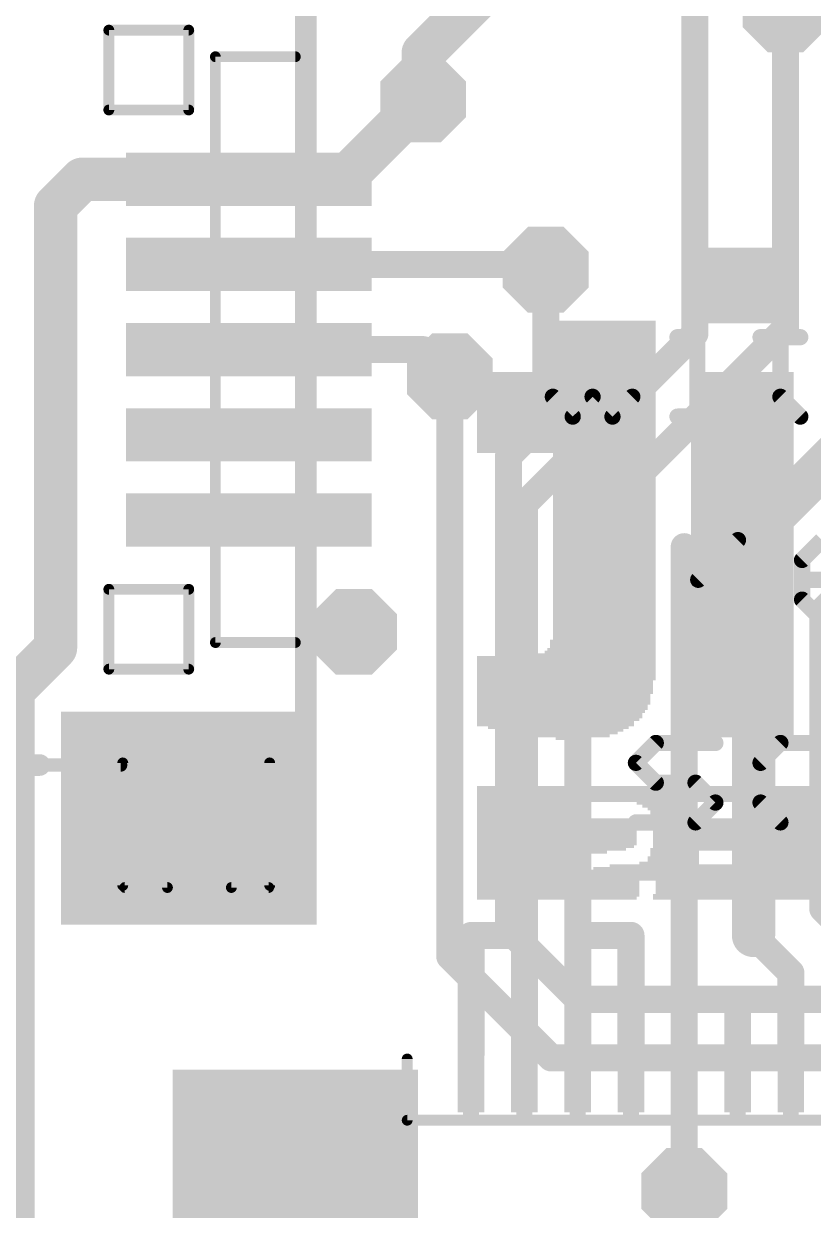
# Model space of a CAD drawing. Extents: x -14.2 to 48.4, y -5.3 to 35.
# Drawn here: x 6.73 to 14.14, y 3.42 to 14.56 of the extents above; entities that cross this region are included whole.
import ezdxf

# ---------------------------------------------------------------- set-up
doc = ezdxf.new("R2010")
doc.units = 0
for name, color, linetype in [('1', 12, 'CONTINUOUS'), ('16', 132, 'CONTINUOUS'), ('18', 110, 'CONTINUOUS'), ('21', 40, 'CONTINUOUS'), ('22', 6, 'CONTINUOUS'), ('51', 253, 'CONTINUOUS')]:
    doc.layers.add(name, color=color, linetype=linetype)

# ---------------------------------------------------------------- blocks, each defined once
blk = doc.blocks.new('RECT')
blk.add_solid([(-0.5, -0.5), (0.5, -0.5), (-0.5, 0.5), (0.5, 0.5)])
blk = doc.blocks.new('OCTAGONV')
at = {"const_width": 0.5}
blk.add_lwpolyline([(-0.25, -0.1036), (-0.25, 0.1036), (-0.1036, 0.25), (0.1036, 0.25), (0.25, 0.1036), (0.25, -0.1036), (0.1036, -0.25), (-0.1036, -0.25), (-0.25, -0.1036), (-0.25, 0.1036)], dxfattribs=at)

msp = doc.modelspace()

# ---------------------------------------------------------------- linework, layer by layer
at = {"layer": '1'}
for points, const_width in [([(11.38, 15.184), (10.48, 14.284)], 0.4064), ([(13.03, 11.65), (13.03, 15.3)], 0.254), ([(13.88, 11.7), (13.88, 14.696)], 0.254), ([(10.48, 14.284), (10.48, 13.85)], 0.4064), ([(9.73, 13.1), (10.48, 13.85)], 0.4064), ([(7.03, 12.85), (7.28, 13.1)], 0.4064), ([(7.28, 13.1), (8.844, 13.1)], 0.4064), ([(8.844, 13.1), (9.73, 13.1)], 0.4064), ([(7.03, 8.7), (7.03, 12.85)], 0.4064), ([(8.844, 12.3), (11.634, 12.3)], 0.254), ([(11.634, 12.3), (11.63, 12.296)], 0.254), ([(11.63, 12.296), (11.63, 12.25)], 0.254), ([(13.58, 9.75), (15.78, 11.95)], 0.4064), ([(11.93, 9.75), (13.88, 11.7)], 0.254), ([(11.43, 10.05), (13.03, 11.65)], 0.254), ([(8.844, 11.5), (10.48, 11.5)], 0.254), ([(10.48, 11.5), (10.73, 11.25)], 0.254), ([(14.23, 9.05), (15.58, 10.4)], 0.254), ([(11.43, 6), (11.43, 10.05)], 0.254), ([(13.58, 6), (13.58, 9.75)], 0.4064), ([(11.93, 6), (11.93, 9.75)], 0.254), ([(12.93, 4.89), (12.93, 9.65)], 0.254), ([(14.23, 6.25), (14.23, 9.05)], 0.254), ([(6.63, 8.3), (7.03, 8.7)], 0.4064), ([(6.63, 8.3), (6.63, 1.985)], 0.4064), ([(14.93, 5.55), (14.23, 6.25)], 0.254), ([(10.93, 4.89), (10.93, 6)], 0.254), ([(10.93, 6), (11.43, 6)], 0.254), ([(11.43, 6), (11.43, 4.89)], 0.254), ([(11.93, 4.89), (11.93, 6)], 0.254), ([(11.93, 6), (12.43, 6)], 0.254), ([(12.43, 6), (12.43, 4.89)], 0.254), ([(13.93, 5.65), (13.58, 6)], 0.254), ([(13.93, 4.89), (13.93, 5.65)], 0.254), ([(12.93, 4), (12.93, 4.89)], 0.254), ([(12.93, 4.89), (12.93, 3.6)], 0.254)]:
    msp.add_lwpolyline(points, dxfattribs=dict(at, const_width=const_width))
for points, const_width in [([(10.5816, 14.284, 1), (10.3784, 14.284)], 0.2032), ([(10.4082, 14.3558, 1), (10.5518, 14.2122)], 0.2032), ([(10.5518, 13.7782, 1), (10.4082, 13.9218)], 0.2032), ([(10.3784, 13.85, 1), (10.5816, 13.85)], 0.2032), ([(7.28, 13.2016, 1), (7.28, 12.9984)], 0.2032), ([(7.3518, 13.0282, 1), (7.2082, 13.1718)], 0.2032), ([(8.844, 13.2016, 1), (8.844, 12.9984)], 0.2032), ([(8.844, 12.9984, 1), (8.844, 13.2016)], 0.2032), ([(9.6582, 13.1718, 1), (9.8018, 13.0282)], 0.2032), ([(9.73, 12.9984, 1), (9.73, 13.2016)], 0.2032), ([(7.1316, 12.85, 1), (6.9284, 12.85)], 0.2032), ([(6.9582, 12.9218, 1), (7.1018, 12.7782)], 0.2032), ([(8.844, 12.3635, 1), (8.844, 12.2365)], 0.127), ([(11.6935, 12.296, 1), (11.5665, 12.296)], 0.127), ([(11.5851, 12.3409, 1), (11.6749, 12.2511)], 0.127), ([(11.6789, 12.2551, 1), (11.5891, 12.3449)], 0.127), ([(11.634, 12.2365, 1), (11.634, 12.3635)], 0.127), ([(11.5665, 12.25, 1), (11.6935, 12.25)], 0.127), ([(13.9249, 11.6551, 1), (13.8351, 11.7449)], 0.127), ([(12.9665, 11.65, 1), (13.0935, 11.65)], 0.127), ([(13.0749, 11.6051, 1), (12.9851, 11.6949)], 0.127), ([(13.8165, 11.7, 1), (13.9435, 11.7)], 0.127), ([(8.844, 11.5635, 1), (8.844, 11.4365)], 0.127), ([(10.5249, 11.5449, 1), (10.4351, 11.4551)], 0.127), ([(10.48, 11.4365, 1), (10.48, 11.5635)], 0.127), ([(10.6851, 11.2051, 1), (10.7749, 11.2949)], 0.127), ([(11.4935, 10.05, 1), (11.3665, 10.05)], 0.127), ([(11.3851, 10.0949, 1), (11.4749, 10.0051)], 0.127), ([(13.6816, 9.75, 1), (13.4784, 9.75)], 0.2032), ([(13.5082, 9.8218, 1), (13.6518, 9.6782)], 0.2032), ([(11.9935, 9.75, 1), (11.8665, 9.75)], 0.127), ([(11.8851, 9.7949, 1), (11.9749, 9.7051)], 0.127), ([(12.9935, 9.65, 1), (12.8665, 9.65)], 0.127), ([(14.2935, 9.05, 1), (14.1665, 9.05)], 0.127), ([(14.1851, 9.0949, 1), (14.2749, 9.0051)], 0.127), ([(6.9284, 8.7, 1), (7.1316, 8.7)], 0.2032), ([(7.1018, 8.6282, 1), (6.9582, 8.7718)], 0.2032), ([(6.7316, 8.3, 1), (6.5284, 8.3)], 0.2032), ([(6.5582, 8.3718, 1), (6.7018, 8.2282)], 0.2032), ([(14.2749, 6.2949, 1), (14.1851, 6.2051)], 0.127), ([(14.1665, 6.25, 1), (14.2935, 6.25)], 0.127), ([(10.9935, 6, 1), (10.8665, 6)], 0.127), ([(10.93, 6.0635, 1), (10.93, 5.9365)], 0.127), ([(11.4935, 6, 1), (11.3665, 6)], 0.127), ([(11.3665, 6, 1), (11.4935, 6)], 0.127), ([(11.43, 5.9365, 1), (11.43, 6.0635)], 0.127), ([(11.9935, 6, 1), (11.8665, 6)], 0.127), ([(11.93, 6.0635, 1), (11.93, 5.9365)], 0.127), ([(11.8665, 6, 1), (11.9935, 6)], 0.127), ([(12.4935, 6, 1), (12.3665, 6)], 0.127), ([(12.43, 5.9365, 1), (12.43, 6.0635)], 0.127), ([(13.4784, 6, 1), (13.6816, 6)], 0.2032), ([(13.6249, 6.0449, 1), (13.5351, 5.9551)], 0.127), ([(13.9935, 5.65, 1), (13.8665, 5.65)], 0.127), ([(13.8851, 5.6051, 1), (13.9749, 5.6949)], 0.127), ([(12.9935, 4.89, 1), (12.8665, 4.89)], 0.127), ([(12.9935, 4.89, 1), (12.8665, 4.89)], 0.127), ([(10.8665, 4.89, 1), (10.9935, 4.89)], 0.127), ([(11.3665, 4.89, 1), (11.4935, 4.89)], 0.127), ([(11.8665, 4.89, 1), (11.9935, 4.89)], 0.127), ([(12.3665, 4.89, 1), (12.4935, 4.89)], 0.127), ([(12.8665, 4.89, 1), (12.9935, 4.89)], 0.127), ([(13.8665, 4.89, 1), (13.9935, 4.89)], 0.127), ([(12.8665, 4, 1), (12.9935, 4)], 0.127), ([(12.8665, 3.6, 1), (12.9935, 3.6)], 0.127)]:
    msp.add_lwpolyline(points, format="xyb", dxfattribs=dict(at, const_width=const_width))
at = {"layer": '16', "const_width": 0.254}
for points in [[(11.63, 10.85), (11.63, 12.25)], [(10.73, 5.8013), (10.73, 11.25)], [(11.28, 10.5), (11.63, 10.85)], [(11.28, 6.0519), (11.28, 10.5)], [(11.9319, 5.4), (11.28, 6.0519)], [(11.6813, 4.85), (10.73, 5.8013)], [(27.03, 5.4), (11.9319, 5.4)], [(27.28, 4.85), (11.6813, 4.85)]]:
    msp.add_lwpolyline(points, dxfattribs=at)
at = {"layer": '16', "const_width": 0.127}
for points in [[(11.6935, 12.25, 1), (11.5665, 12.25)], [(10.7935, 11.25, 1), (10.6665, 11.25)], [(11.6749, 10.8051, 1), (11.5851, 10.8949)], [(11.5665, 10.85, 1), (11.6935, 10.85)], [(11.3435, 10.5, 1), (11.2165, 10.5)], [(11.2351, 10.5449, 1), (11.3249, 10.4551)], [(11.3249, 6.0968, 1), (11.2351, 6.007)], [(11.2165, 6.0519, 1), (11.3435, 6.0519)], [(10.7749, 5.8462, 1), (10.6851, 5.7564)], [(10.6665, 5.8013, 1), (10.7935, 5.8013)], [(11.9319, 5.4635, 1), (11.9319, 5.3365)], [(11.887, 5.3551, 1), (11.9768, 5.4449)], [(11.6813, 4.9135, 1), (11.6813, 4.7865)], [(11.6364, 4.8051, 1), (11.7262, 4.8949)]]:
    msp.add_lwpolyline(points, format="xyb", dxfattribs=at)
at = {"layer": '21'}
for points, const_width in [([(9.38, 14.7), (9.38, 13.6)], 0.2032), ([(13.0526, 12.1762), (13.0526, 11.9898)], 0.1524), ([(13.8322, 11.8033), (13.8322, 11.0576)], 0.1524), ([(11.6968, 11.6169), (11.6968, 11.0576)], 0.1524), ([(12.4425, 11.0576), (12.4425, 11.6169)], 0.1524), ([(12.8662, 11.6169), (13.0526, 11.6169)], 0.1524), ([(13.0526, 11.6169), (13.0526, 10.8712)], 0.1524), ([(13.6457, 11.6169), (14.0186, 11.6169)], 0.1524), ([(11.6968, 11.0576), (11.8832, 10.8712)], 0.1524), ([(11.8832, 10.8712), (12.0696, 11.0576)], 0.1524), ([(12.0696, 11.0576), (12.256, 10.8712)], 0.1524), ([(12.256, 10.8712), (12.4425, 11.0576)], 0.1524), ([(13.8322, 11.0576), (14.0186, 10.8712)], 0.1524), ([(12.8662, 10.8712), (13.239, 10.8712)], 0.1524), ([(13.0611, 8.9662), (13.0611, 9.7119)], 0.1524), ([(13.0611, 9.3391), (13.4339, 9.7119)], 0.1524), ([(13.4339, 9.7119), (13.6203, 9.7119)], 0.1524), ([(14.0356, 9.5255), (14.222, 9.7119)], 0.1524), ([(14.0356, 9.1526), (14.0356, 9.5255)], 0.1524), ([(9.38, 9.4), (9.38, 8.3)], 0.2032), ([(14.7813, 9.3391), (14.0356, 9.3391)], 0.1524), ([(14.222, 8.9662), (14.0356, 9.1526)], 0.1524), ([(12.4764, 7.6205), (12.6628, 7.8069)], 0.1524), ([(12.6628, 7.8069), (13.2221, 7.8069)], 0.1524), ([(13.8322, 7.8069), (13.6458, 7.6205)], 0.1524), ([(14.3915, 7.8069), (13.8322, 7.8069)], 0.1524), ([(6.88, 7.6), (4.18, 7.6)], 0.2032), ([(12.6628, 7.4341), (12.4764, 7.6205)], 0.1524), ([(13.6458, 7.6205), (13.6458, 7.2476)], 0.1524), ([(13.0356, 7.4341), (12.6628, 7.4341)], 0.1524), ([(13.2221, 7.2476), (13.0356, 7.4341)], 0.1524), ([(13.0356, 7.0612), (13.2221, 7.2476)], 0.1524), ([(13.6458, 7.2476), (13.8322, 7.0612)], 0.1524), ([(12.4764, 7.0612), (13.0356, 7.0612)], 0.1524), ([(13.8322, 7.0612), (14.3915, 7.0612)], 0.1524)]:
    msp.add_lwpolyline(points, dxfattribs=dict(at, const_width=const_width))
for points, const_width in [([(9.3292, 13.6, 1), (9.4308, 13.6)], 0.1016), ([(13.0907, 12.1762, 1), (13.0145, 12.1762)], 0.0762), ([(13.0145, 11.9898, 1), (13.0907, 11.9898)], 0.0762), ([(13.8703, 11.8033, 1), (13.7941, 11.8033)], 0.0762), ([(11.7349, 11.6169, 1), (11.6587, 11.6169)], 0.0762), ([(12.4806, 11.6169, 1), (12.4044, 11.6169)], 0.0762), ([(12.8662, 11.655, 1), (12.8662, 11.5788)], 0.0762), ([(13.0907, 11.6169, 1), (13.0145, 11.6169)], 0.0762), ([(13.0526, 11.5788, 1), (13.0526, 11.655)], 0.0762), ([(13.6457, 11.655, 1), (13.6457, 11.5788)], 0.0762), ([(14.0186, 11.5788, 1), (14.0186, 11.655)], 0.0762), ([(11.7237, 11.0846, 1), (11.6698, 11.0307)], 0.0762), ([(11.6587, 11.0576, 1), (11.7349, 11.0576)], 0.0762), ([(12.0965, 11.0846, 1), (12.0427, 11.0307)], 0.0762), ([(12.0965, 11.0307, 1), (12.0427, 11.0846)], 0.0762), ([(12.4044, 11.0576, 1), (12.4806, 11.0576)], 0.0762), ([(12.4694, 11.0307, 1), (12.4155, 11.0846)], 0.0762), ([(13.8591, 11.0846, 1), (13.8052, 11.0307)], 0.0762), ([(13.7941, 11.0576, 1), (13.8703, 11.0576)], 0.0762), ([(11.8562, 10.8981, 1), (11.9101, 10.8443)], 0.0762), ([(11.8562, 10.8443, 1), (11.9101, 10.8981)], 0.0762), ([(12.2291, 10.8981, 1), (12.283, 10.8443)], 0.0762), ([(12.2291, 10.8443, 1), (12.283, 10.8981)], 0.0762), ([(12.8662, 10.9093, 1), (12.8662, 10.8331)], 0.0762), ([(13.239, 10.8331, 1), (13.239, 10.9093)], 0.0762), ([(13.9917, 10.8443, 1), (14.0455, 10.8981)], 0.0762), ([(13.0145, 10.8712, 1), (13.0907, 10.8712)], 0.0762), ([(13.0992, 9.7119, 1), (13.023, 9.7119)], 0.0762), ([(13.4339, 9.75, 1), (13.4339, 9.6738)], 0.0762), ([(13.4608, 9.685, 1), (13.407, 9.7388)], 0.0762), ([(13.6203, 9.6738, 1), (13.6203, 9.75)], 0.0762), ([(14.0086, 9.5524, 1), (14.0625, 9.4985)], 0.0762), ([(14.0737, 9.5255, 1), (13.9975, 9.5255)], 0.0762), ([(9.4308, 9.4, 1), (9.3292, 9.4)], 0.1016), ([(13.0341, 9.366, 1), (13.088, 9.3121)], 0.0762), ([(14.0356, 9.3772, 1), (14.0356, 9.301)], 0.0762), ([(14.0625, 9.1796, 1), (14.0086, 9.1257)], 0.0762), ([(13.9975, 9.1526, 1), (14.0737, 9.1526)], 0.0762), ([(13.023, 8.9662, 1), (13.0992, 8.9662)], 0.0762), ([(9.3292, 8.3, 1), (9.4308, 8.3)], 0.1016), ([(12.6628, 7.845, 1), (12.6628, 7.7688)], 0.0762), ([(12.6897, 7.78, 1), (12.6358, 7.8338)], 0.0762), ([(13.2221, 7.7688, 1), (13.2221, 7.845)], 0.0762), ([(13.8322, 7.845, 1), (13.8322, 7.7688)], 0.0762), ([(13.8591, 7.78, 1), (13.8052, 7.8338)], 0.0762), ([(6.88, 7.5492, 1), (6.88, 7.6508)], 0.1016), ([(12.5033, 7.6474, 1), (12.4494, 7.5935)], 0.0762), ([(13.6839, 7.6205, 1), (13.6077, 7.6205)], 0.0762), ([(12.4494, 7.6474, 1), (12.5033, 7.5935)], 0.0762), ([(13.6188, 7.6474, 1), (13.6727, 7.5935)], 0.0762), ([(12.6628, 7.4722, 1), (12.6628, 7.396)], 0.0762), ([(12.6358, 7.4071, 1), (12.6897, 7.461)], 0.0762), ([(13.0626, 7.461, 1), (13.0087, 7.4071)], 0.0762), ([(13.0356, 7.396, 1), (13.0356, 7.4722)], 0.0762), ([(13.249, 7.2207, 1), (13.1951, 7.2746)], 0.0762), ([(13.1951, 7.2207, 1), (13.249, 7.2746)], 0.0762), ([(13.6727, 7.2746, 1), (13.6188, 7.2207)], 0.0762), ([(13.6077, 7.2476, 1), (13.6839, 7.2476)], 0.0762), ([(12.4764, 7.0993, 1), (12.4764, 7.0231)], 0.0762), ([(13.0356, 7.0231, 1), (13.0356, 7.0993)], 0.0762), ([(13.8322, 7.0993, 1), (13.8322, 7.0231)], 0.0762), ([(13.0087, 7.0881, 1), (13.0626, 7.0343)], 0.0762), ([(13.8052, 7.0343, 1), (13.8591, 7.0881)], 0.0762)]:
    msp.add_lwpolyline(points, format="xyb", dxfattribs=dict(at, const_width=const_width))
at = {"layer": '51'}
for points, const_width in [([(9.38, 15.4), (9.38, 7.6)], 0.2032), ([(7.53, 13.75), (7.53, 14.5)], 0.1016), ([(7.53, 14.5), (8.28, 14.5)], 0.1016), ([(8.28, 14.5), (8.28, 13.75)], 0.1016), ([(9.28, 14.25), (8.53, 14.25)], 0.1016), ([(8.53, 14.25), (8.53, 8.75)], 0.1016), ([(8.28, 13.75), (7.53, 13.75)], 0.1016), ([(8.28, 9.25), (7.53, 9.25)], 0.1016), ([(7.53, 9.25), (7.53, 8.5)], 0.1016), ([(8.28, 8.5), (8.28, 9.25)], 0.1016), ([(8.53, 8.75), (9.28, 8.75)], 0.1016), ([(7.53, 8.5), (8.28, 8.5)], 0.1016), ([(9.38, 7.6), (9.08, 7.6)], 0.2032), ([(3.54, 7.6), (7.64, 7.6)], 0.127), ([(7.6608, 6.47), (7.6608, 7.62)], 0.1016), ([(9.0394, 7.62), (9.0394, 6.47)], 0.1016), ([(7.68, 6.45), (8.08, 6.45)], 0.1016), ([(9.03, 6.45), (8.68, 6.45)], 0.1016), ([(10.33, 4.84), (10.33, 4.265)], 0.1016), ([(10.33, 4.265), (36.03, 4.265)], 0.1016)]:
    msp.add_lwpolyline(points, dxfattribs=dict(at, const_width=const_width))
for points, const_width in [([(7.5554, 14.5, 1), (7.5046, 14.5)], 0.0508), ([(7.53, 14.5254, 1), (7.53, 14.4746)], 0.0508), ([(8.3054, 14.5, 1), (8.2546, 14.5)], 0.0508), ([(8.28, 14.4746, 1), (8.28, 14.5254)], 0.0508), ([(8.53, 14.2754, 1), (8.53, 14.2246)], 0.0508), ([(8.5554, 14.25, 1), (8.5046, 14.25)], 0.0508), ([(9.28, 14.2246, 1), (9.28, 14.2754)], 0.0508), ([(7.53, 13.7754, 1), (7.53, 13.7246)], 0.0508), ([(7.5046, 13.75, 1), (7.5554, 13.75)], 0.0508), ([(8.2546, 13.75, 1), (8.3054, 13.75)], 0.0508), ([(8.28, 13.7246, 1), (8.28, 13.7754)], 0.0508), ([(7.53, 9.2754, 1), (7.53, 9.2246)], 0.0508), ([(7.5554, 9.25, 1), (7.5046, 9.25)], 0.0508), ([(8.3054, 9.25, 1), (8.2546, 9.25)], 0.0508), ([(8.28, 9.2246, 1), (8.28, 9.2754)], 0.0508), ([(8.53, 8.7754, 1), (8.53, 8.7246)], 0.0508), ([(9.28, 8.7246, 1), (9.28, 8.7754)], 0.0508), ([(8.5046, 8.75, 1), (8.5554, 8.75)], 0.0508), ([(7.53, 8.5254, 1), (7.53, 8.4746)], 0.0508), ([(7.5046, 8.5, 1), (7.5554, 8.5)], 0.0508), ([(8.2546, 8.5, 1), (8.3054, 8.5)], 0.0508), ([(8.28, 8.4746, 1), (8.28, 8.5254)], 0.0508), ([(9.08, 7.6508, 1), (9.08, 7.5492)], 0.1016), ([(9.38, 7.5492, 1), (9.38, 7.6508)], 0.1016), ([(7.64, 7.5683, 1), (7.64, 7.6318)], 0.0635), ([(7.6862, 7.62, 1), (7.6354, 7.62)], 0.0508), ([(9.0648, 7.62, 1), (9.014, 7.62)], 0.0508), ([(9.3292, 7.6, 1), (9.4308, 7.6)], 0.1016), ([(8.68, 6.45, 1), (8.08, 6.45)], 0.1016), ([(7.6354, 6.47, 1), (7.6862, 6.47)], 0.0508), ([(7.68, 6.4754, 1), (7.68, 6.4246)], 0.0508), ([(8.0546, 6.45, 1), (8.1054, 6.45)], 0.0508), ([(8.08, 6.4246, 1), (8.08, 6.4754)], 0.0508), ([(8.68, 6.4754, 1), (8.68, 6.4246)], 0.0508), ([(8.6546, 6.45, 1), (8.7054, 6.45)], 0.0508), ([(9.014, 6.47, 1), (9.0648, 6.47)], 0.0508), ([(9.03, 6.4246, 1), (9.03, 6.4754)], 0.0508), ([(10.3554, 4.84, 1), (10.3046, 4.84)], 0.0508), ([(10.33, 4.2904, 1), (10.33, 4.2396)], 0.0508), ([(10.3046, 4.265, 1), (10.3554, 4.265)], 0.0508)]:
    msp.add_lwpolyline(points, format="xyb", dxfattribs=dict(at, const_width=const_width))

# ---------------------------------------------------------------- block references
at = {"layer": '1'}
for p, xscale, yscale, rotation in [((8.844, 13.1), 0.5, 2.308, 90), ((8.844, 12.3), 0.5, 2.308, 90), ((8.844, 11.5), 0.5, 2.308, 90), ((8.844, 10.7), 0.5, 2.308, 90), ((8.844, 9.9), 0.5, 2.308, 90), ((8.28, 7.1), 2, 2.4, 270), ((10.93, 4.89), 1.1, 0.25, 90), ((11.43, 4.89), 1.1, 0.25, 90), ((11.93, 4.89), 1.1, 0.25, 90), ((12.43, 4.89), 1.1, 0.25, 90), ((12.93, 4.89), 1.1, 0.25, 90), ((13.43, 4.89), 1.1, 0.25, 90), ((13.93, 4.89), 1.1, 0.25, 90), ((9.28, 3.19), 3.1, 2.3, 90)]:
    msp.add_blockref('RECT', p, dxfattribs=dict(at, xscale=xscale, yscale=yscale, rotation=rotation))
at = {"layer": '18', "xscale": 0.8064, "yscale": 0.8064}
for p in [(13.88, 14.696), (13.88, 14.696), (10.48, 13.85), (10.48, 13.85), (11.63, 12.25), (11.63, 12.25), (10.73, 11.25), (10.73, 11.25), (9.83, 8.85), (9.83, 8.85), (12.93, 3.6), (12.93, 3.6)]:
    msp.add_blockref('OCTAGONV', p, dxfattribs=at)
at = {"layer": '22', "yscale": 0.0254, "rotation": 180}
for p, xscale in [((13.4747, 12.446), 0.9652), ((13.4747, 12.4206), 0.9652), ((13.4747, 12.3952), 0.9652), ((13.4747, 12.3698), 0.9652), ((13.4747, 12.3444), 0.9652), ((13.4747, 12.319), 0.9652), ((13.4747, 12.2936), 0.9652), ((13.4747, 12.2682), 0.9652), ((13.4747, 12.2428), 0.9652), ((13.4747, 12.2174), 0.9652), ((13.4747, 12.192), 0.9652), ((13.4747, 12.1666), 0.9652), ((13.4747, 12.1412), 0.9652), ((13.4747, 12.1158), 0.9652), ((13.4747, 12.0904), 0.9652), ((13.4747, 12.065), 0.9652), ((13.4747, 12.0396), 0.9652), ((13.4747, 12.0142), 0.9652), ((13.4747, 11.9888), 0.9652), ((13.4747, 11.9634), 0.9652), ((13.4747, 11.938), 0.9652), ((13.4747, 11.9126), 0.9652), ((13.4747, 11.8872), 0.9652), ((13.4747, 11.8618), 0.9652), ((13.4747, 11.8364), 0.9652), ((13.4747, 11.811), 0.9652), ((12.1793, 11.7602), 0.9652), ((12.1793, 11.7348), 0.9652), ((12.1793, 11.7094), 0.9652), ((13.4747, 11.7856), 0.9652), ((13.4747, 11.7602), 0.9652), ((12.1793, 11.684), 0.9652), ((12.1793, 11.6586), 0.9652), ((12.1793, 11.6332), 0.9652), ((12.1793, 11.6078), 0.9652), ((12.1793, 11.5824), 0.9652), ((12.1793, 11.557), 0.9652), ((12.1793, 11.5316), 0.9652), ((12.1793, 11.5062), 0.9652), ((12.1793, 11.4808), 0.9652), ((12.1793, 11.4554), 0.9652), ((12.1793, 11.43), 0.9652), ((12.1793, 11.4046), 0.9652), ((12.1793, 11.3792), 0.9652), ((12.1793, 11.3538), 0.9652), ((11.8237, 11.2776), 1.6764), ((11.8237, 11.2522), 1.6764), ((12.1793, 11.3284), 0.9652), ((12.1793, 11.303), 0.9652), ((13.4747, 11.2776), 0.9652), ((13.4747, 11.2522), 0.9652), ((11.8237, 11.2268), 1.6764), ((11.8237, 11.2014), 1.6764), ((11.8237, 11.176), 1.6764), ((11.8237, 11.1506), 1.6764), ((13.4747, 11.2268), 0.9652), ((13.4747, 11.2014), 0.9652), ((13.4747, 11.176), 0.9652), ((13.4747, 11.1506), 0.9652), ((11.8237, 11.1252), 1.6764), ((11.8237, 11.0998), 1.6764), ((11.8237, 11.0744), 1.6764), ((11.8237, 11.049), 1.6764), ((11.8237, 11.0236), 1.6764), ((13.4747, 11.1252), 0.9652), ((13.4747, 11.0998), 0.9652), ((13.4747, 11.0744), 0.9652), ((13.4747, 11.049), 0.9652), ((13.4747, 11.0236), 0.9652), ((11.8237, 10.9982), 1.6764), ((11.8237, 10.9728), 1.6764), ((11.8237, 10.9474), 1.6764), ((11.8237, 10.922), 1.6764), ((13.4747, 10.9982), 0.9652), ((13.4747, 10.9728), 0.9652), ((13.4747, 10.9474), 0.9652), ((13.4747, 10.922), 0.9652), ((11.8237, 10.8966), 1.6764), ((11.8237, 10.8712), 1.6764), ((11.8237, 10.8458), 1.6764), ((11.8237, 10.8204), 1.6764), ((11.8237, 10.795), 1.6764), ((13.4747, 10.8966), 0.9652), ((13.4747, 10.8712), 0.9652), ((13.4747, 10.8458), 0.9652), ((13.4747, 10.8204), 0.9652), ((13.4747, 10.795), 0.9652), ((11.8237, 10.7696), 1.6764), ((11.8237, 10.7442), 1.6764), ((11.8237, 10.7188), 1.6764), ((11.8237, 10.6934), 1.6764), ((13.4747, 10.7696), 0.9652), ((13.4747, 10.7442), 0.9652), ((13.4747, 10.7188), 0.9652), ((13.4747, 10.6934), 0.9652), ((11.8237, 10.668), 1.6764), ((11.8237, 10.6426), 1.6764), ((11.8237, 10.6172), 1.6764), ((11.8237, 10.5918), 1.6764), ((13.4747, 10.668), 0.9652), ((13.4747, 10.6426), 0.9652), ((13.4747, 10.6172), 0.9652), ((13.4747, 10.5918), 0.9652), ((11.8237, 10.5664), 1.6764), ((11.8237, 10.541), 1.6764), ((12.1793, 10.5156), 0.9652), ((12.1793, 10.4902), 0.9652), ((12.1793, 10.4648), 0.9652), ((13.4747, 10.5664), 0.9652), ((13.4747, 10.541), 0.9652), ((13.4747, 10.5156), 0.9652), ((13.4747, 10.4902), 0.9652), ((13.4747, 10.4648), 0.9652), ((12.1793, 10.4394), 0.9652), ((12.1793, 10.414), 0.9652), ((12.1793, 10.3886), 0.9652), ((12.1793, 10.3632), 0.9652), ((13.4747, 10.4394), 0.9652), ((13.4747, 10.414), 0.9652), ((13.4747, 10.3886), 0.9652), ((13.4747, 10.3632), 0.9652), ((12.1793, 10.3378), 0.9652), ((12.1793, 10.3124), 0.9652), ((12.1793, 10.287), 0.9652), ((12.1793, 10.2616), 0.9652), ((13.4747, 10.3378), 0.9652), ((13.4747, 10.3124), 0.9652), ((13.4747, 10.287), 0.9652), ((13.4747, 10.2616), 0.9652), ((12.1793, 10.2362), 0.9652), ((12.1793, 10.2108), 0.9652), ((12.1793, 10.1854), 0.9652), ((12.1793, 10.16), 0.9652), ((12.1793, 10.1346), 0.9652), ((13.4747, 10.2362), 0.9652), ((13.4747, 10.2108), 0.9652), ((13.4747, 10.1854), 0.9652), ((13.4747, 10.16), 0.9652), ((13.4747, 10.1346), 0.9652), ((12.1793, 10.1092), 0.9652), ((12.1793, 10.0838), 0.9652), ((12.1793, 10.0584), 0.9652), ((12.1793, 10.033), 0.9652), ((13.4747, 10.1092), 0.9652), ((13.4747, 10.0838), 0.9652), ((13.4747, 10.0584), 0.9652), ((13.4747, 10.033), 0.9652), ((12.1793, 10.0076), 0.9652), ((12.1793, 9.9822), 0.9652), ((12.1793, 9.9568), 0.9652), ((12.1793, 9.9314), 0.9652), ((12.1793, 9.906), 0.9652), ((13.4747, 10.0076), 0.9652), ((13.4747, 9.9822), 0.9652), ((13.4747, 9.9568), 0.9652), ((13.4747, 9.9314), 0.9652), ((13.4747, 9.906), 0.9652), ((12.1793, 9.8806), 0.9652), ((12.1793, 9.8552), 0.9652), ((12.1793, 9.8298), 0.9652), ((12.1793, 9.8044), 0.9652), ((13.4747, 9.8806), 0.9652), ((13.4747, 9.8552), 0.9652), ((13.4747, 9.8298), 0.9652), ((13.4747, 9.8044), 0.9652), ((12.1793, 9.779), 0.9652), ((12.1793, 9.7536), 0.9652), ((12.1793, 9.7282), 0.9652), ((12.1793, 9.7028), 0.9652), ((13.4747, 9.779), 0.9652), ((13.4747, 9.7536), 0.9652), ((13.4747, 9.7282), 0.9652), ((13.4747, 9.7028), 0.9652), ((12.1793, 9.6774), 0.9652), ((12.1793, 9.652), 0.9652), ((12.1793, 9.6266), 0.9652), ((12.1793, 9.6012), 0.9652), ((12.1793, 9.5758), 0.9652), ((13.4747, 9.6774), 0.9652), ((13.4747, 9.652), 0.9652), ((13.4747, 9.6266), 0.9652), ((13.4747, 9.6012), 0.9652), ((13.4747, 9.5758), 0.9652), ((12.1793, 9.5504), 0.9652), ((12.1793, 9.525), 0.9652), ((12.1793, 9.4996), 0.9652), ((12.1793, 9.4742), 0.9652), ((13.4747, 9.5504), 0.9652), ((13.4747, 9.525), 0.9652), ((13.4747, 9.4996), 0.9652), ((13.4747, 9.4742), 0.9652), ((12.1793, 9.4488), 0.9652), ((12.1793, 9.4234), 0.9652), ((12.1793, 9.398), 0.9652), ((12.1793, 9.3726), 0.9652), ((12.1793, 9.3472), 0.9652), ((13.4747, 9.4488), 0.9652), ((13.4747, 9.4234), 0.9652), ((13.4747, 9.398), 0.9652), ((13.4747, 9.3726), 0.9652), ((13.4747, 9.3472), 0.9652), ((12.1793, 9.3218), 0.9652), ((12.1793, 9.2964), 0.9652), ((12.1793, 9.271), 0.9652), ((12.1793, 9.2456), 0.9652), ((13.4747, 9.3218), 0.9652), ((13.4747, 9.2964), 0.9652), ((13.4747, 9.271), 0.9652), ((13.4747, 9.2456), 0.9652), ((12.1793, 9.2202), 0.9652), ((12.1793, 9.1948), 0.9652), ((12.1793, 9.1694), 0.9652), ((12.1793, 9.144), 0.9652), ((13.4747, 9.2202), 0.9652), ((13.4747, 9.1948), 0.9652), ((13.4747, 9.1694), 0.9652), ((13.4747, 9.144), 0.9652), ((12.1793, 9.1186), 0.9652), ((12.1793, 9.0932), 0.9652), ((12.1793, 9.0678), 0.9652), ((12.1793, 9.0424), 0.9652), ((12.1793, 9.017), 0.9652), ((13.4747, 9.1186), 0.9652), ((13.4747, 9.0932), 0.9652), ((13.4747, 9.0678), 0.9652), ((13.4747, 9.0424), 0.9652), ((13.4747, 9.017), 0.9652), ((12.1793, 8.9916), 0.9652), ((12.1793, 8.9662), 0.9652), ((12.1793, 8.9408), 0.9652), ((12.1793, 8.9154), 0.9652), ((13.4747, 8.9916), 0.9652), ((13.4747, 8.9662), 0.9652), ((13.4747, 8.9408), 0.9652), ((13.4747, 8.9154), 0.9652), ((12.1793, 8.89), 0.9652), ((12.1793, 8.8646), 0.9652), ((12.1793, 8.8392), 0.9652), ((12.1793, 8.8138), 0.9652), ((12.1793, 8.7884), 0.9652), ((13.4747, 8.89), 0.9652), ((13.4747, 8.8646), 0.9652), ((13.4747, 8.8392), 0.9652), ((13.4747, 8.8138), 0.9652), ((13.4747, 8.7884), 0.9652), ((12.1539, 8.6868), 1.016), ((12.1666, 8.763), 0.9906), ((12.1666, 8.7376), 0.9906), ((12.1666, 8.7122), 0.9906), ((13.4747, 8.763), 0.9652), ((13.4747, 8.7376), 0.9652), ((13.4747, 8.7122), 0.9652), ((13.4747, 8.6868), 0.9652), ((11.8237, 8.6106), 1.6764), ((11.8237, 8.5852), 1.6764), ((12.1031, 8.636), 1.1176), ((12.1412, 8.6614), 1.0414), ((13.4747, 8.6614), 0.9652), ((13.4747, 8.636), 0.9652), ((13.4747, 8.6106), 0.9652), ((13.4747, 8.5852), 0.9652), ((11.8237, 8.5598), 1.6764), ((11.8237, 8.5344), 1.6764), ((11.8237, 8.509), 1.6764), ((11.8237, 8.4836), 1.6764), ((11.8237, 8.4582), 1.6764), ((13.4747, 8.5598), 0.9652), ((13.4747, 8.5344), 0.9652), ((13.4747, 8.509), 0.9652), ((13.4747, 8.4836), 0.9652), ((13.4747, 8.4582), 0.9652), ((11.8237, 8.4328), 1.6764), ((11.8237, 8.4074), 1.6764), ((11.811, 8.382), 1.651), ((11.811, 8.3566), 1.651), ((13.4747, 8.4328), 0.9652), ((13.4747, 8.4074), 0.9652), ((13.4747, 8.382), 0.9652), ((13.4747, 8.3566), 0.9652), ((11.811, 8.3312), 1.651), ((11.811, 8.3058), 1.651), ((11.811, 8.2804), 1.651), ((11.7983, 8.255), 1.6256), ((13.4747, 8.3312), 0.9652), ((13.4747, 8.3058), 0.9652), ((13.4747, 8.2804), 0.9652), ((13.4747, 8.255), 0.9652), ((11.7983, 8.2296), 1.6256), ((11.7983, 8.2042), 1.6256), ((11.7983, 8.1788), 1.6256), ((11.7856, 8.1534), 1.6002), ((11.7856, 8.128), 1.6002), ((13.4747, 8.2296), 0.9652), ((13.4747, 8.2042), 0.9652), ((13.4747, 8.1788), 0.9652), ((13.4747, 8.1534), 0.9652), ((13.4747, 8.128), 0.9652), ((11.7729, 8.1026), 1.5748), ((11.7602, 8.0772), 1.5494), ((11.7602, 8.0518), 1.5494), ((11.7475, 8.0264), 1.524), ((13.4747, 8.1026), 0.9652), ((13.4747, 8.0772), 0.9652), ((13.4747, 8.0518), 0.9652), ((13.4747, 8.0264), 0.9652), ((11.7221, 8.001), 1.4732), ((11.7221, 7.9756), 1.4732), ((11.7475, 7.9502), 1.3208), ((11.7729, 7.9248), 1.1684), ((11.7729, 7.8994), 1.0668), ((13.4747, 8.001), 0.9652), ((13.4747, 7.9756), 0.9652), ((13.4747, 7.9502), 0.9652), ((13.4747, 7.9248), 0.9652), ((13.4747, 7.8994), 0.9652), ((11.8237, 7.874), 0.8128), ((11.8745, 7.8486), 0.3048), ((13.4747, 7.874), 0.9652), ((21.59, 7.3914), 21.209), ((21.59, 7.366), 21.209), ((21.59, 7.3406), 21.209), ((21.59, 7.3152), 21.209), ((21.59, 7.2898), 21.209), ((21.59, 7.2644), 21.209), ((11.5062, 7.239), 1.0414), ((12.7381, 7.239), 0.508), ((13.9192, 7.239), 0.4318), ((11.4808, 7.2136), 0.9906), ((11.4554, 7.1882), 0.9398), ((11.4554, 7.1628), 0.9398), ((11.4427, 7.1374), 0.9144), ((12.7635, 7.2136), 0.4572), ((12.7889, 7.1882), 0.4064), ((12.8016, 7.1628), 0.381), ((12.8016, 7.1374), 0.381), ((13.9192, 7.2136), 0.4318), ((13.9192, 7.1882), 0.4318), ((13.9192, 7.1628), 0.4318), ((13.9192, 7.1374), 0.4318), ((11.4427, 7.112), 0.9144), ((11.43, 7.0866), 0.889), ((11.43, 7.0612), 0.889), ((11.43, 7.0358), 0.889), ((11.43, 7.0104), 0.889), ((12.2555, 7.0866), 0.4572), ((12.2555, 7.0612), 0.4572), ((12.2555, 7.0358), 0.4572), ((12.2555, 7.0104), 0.4572), ((12.8016, 7.112), 0.381), ((13.0683, 7.0866), 0.9144), ((13.081, 7.0612), 0.889), ((13.081, 7.0358), 0.889), ((13.081, 7.0104), 0.889), ((13.9192, 7.112), 0.4318), ((13.9192, 7.0866), 0.4318), ((13.9192, 7.0612), 0.4318), ((13.9192, 7.0358), 0.4318), ((13.9192, 7.0104), 0.4318), ((11.43, 6.985), 0.889), ((11.43, 6.9596), 0.889), ((11.7348, 6.9342), 1.4986), ((11.7348, 6.9088), 1.4986), ((12.2555, 6.985), 0.4572), ((12.2555, 6.9596), 0.4572), ((13.081, 6.985), 0.889), ((13.081, 6.9596), 0.889), ((13.081, 6.9342), 0.889), ((13.081, 6.9088), 0.889), ((13.9192, 6.985), 0.4318), ((13.9192, 6.9596), 0.4318), ((13.9192, 6.9342), 0.4318), ((13.9192, 6.9088), 0.4318), ((11.7348, 6.8834), 1.4986), ((11.7348, 6.858), 1.4986), ((11.7221, 6.8326), 1.4732), ((11.684, 6.8072), 1.397), ((13.0683, 6.8072), 0.9144), ((13.081, 6.8834), 0.889), ((13.081, 6.858), 0.889), ((13.081, 6.8326), 0.889), ((13.9192, 6.8834), 0.4318), ((13.9192, 6.858), 0.4318), ((13.9192, 6.8326), 0.4318), ((13.9192, 6.8072), 0.4318), ((11.5951, 6.7818), 1.2192), ((11.4808, 6.7564), 0.9906), ((11.4554, 6.731), 0.9398), ((11.4427, 6.7056), 0.9144), ((11.43, 6.6802), 0.889), ((12.7889, 6.6802), 0.5588), ((12.827, 6.731), 0.4826), ((12.827, 6.7056), 0.4826), ((12.8397, 6.7818), 0.4572), ((12.8397, 6.7564), 0.4572), ((13.9192, 6.7818), 0.4318), ((13.9192, 6.7564), 0.4318), ((13.9192, 6.731), 0.4318), ((13.9192, 6.7056), 0.4318), ((13.9192, 6.6802), 0.4318), ((11.43, 6.6548), 0.889), ((11.43, 6.6294), 0.889), ((11.43, 6.604), 0.889), ((11.43, 6.5786), 0.889), ((12.7762, 6.604), 1.4986), ((12.7762, 6.5786), 1.4986), ((12.8016, 6.6294), 1.4478), ((12.8778, 6.6548), 1.2954), ((13.9192, 6.6548), 0.4318), ((13.9192, 6.6294), 0.4318), ((13.9192, 6.604), 0.4318), ((13.9192, 6.5786), 0.4318), ((11.43, 6.5532), 0.889), ((11.4173, 6.5278), 0.8636), ((11.4173, 6.5024), 0.8636), ((11.4173, 6.477), 0.8636), ((11.43, 6.4516), 0.889), ((12.7635, 6.5532), 1.524), ((12.7635, 6.5278), 1.524), ((12.2555, 6.5024), 0.508), ((12.2555, 6.477), 0.508), ((12.2555, 6.4516), 0.508), ((13.0937, 6.5024), 0.8636), ((13.0937, 6.477), 0.8636), ((13.0937, 6.4516), 0.8636), ((13.9192, 6.5532), 0.4318), ((13.9192, 6.5278), 0.4318), ((13.9192, 6.5024), 0.4318), ((13.9192, 6.477), 0.4318), ((13.9192, 6.4516), 0.4318), ((11.43, 6.4262), 0.889), ((11.43, 6.4008), 0.889), ((11.43, 6.3754), 0.889), ((11.43, 6.35), 0.889), ((12.2555, 6.4262), 0.508), ((12.2555, 6.4008), 0.508), ((12.2682, 6.3754), 0.4826), ((12.2555, 6.35), 0.4572), ((13.081, 6.3754), 0.889), ((13.081, 6.35), 0.889), ((13.0937, 6.4262), 0.8636), ((13.0937, 6.4008), 0.8636), ((13.9192, 6.4262), 0.4318), ((13.9192, 6.4008), 0.4318), ((13.9192, 6.3754), 0.4318), ((13.9192, 6.35), 0.4318)]:
    msp.add_blockref('RECT', p, dxfattribs=dict(at, xscale=xscale))
at = {"layer": '51', "xscale": 0.875, "yscale": 0.15, "rotation": 90}
for p in [(10.93, 4.7525), (11.43, 4.7525), (11.93, 4.7525), (12.43, 4.7525), (12.93, 4.7525), (13.43, 4.7525), (13.93, 4.7525)]:
    msp.add_blockref('RECT', p, dxfattribs=at)

doc.saveas('drawing.dxf')
